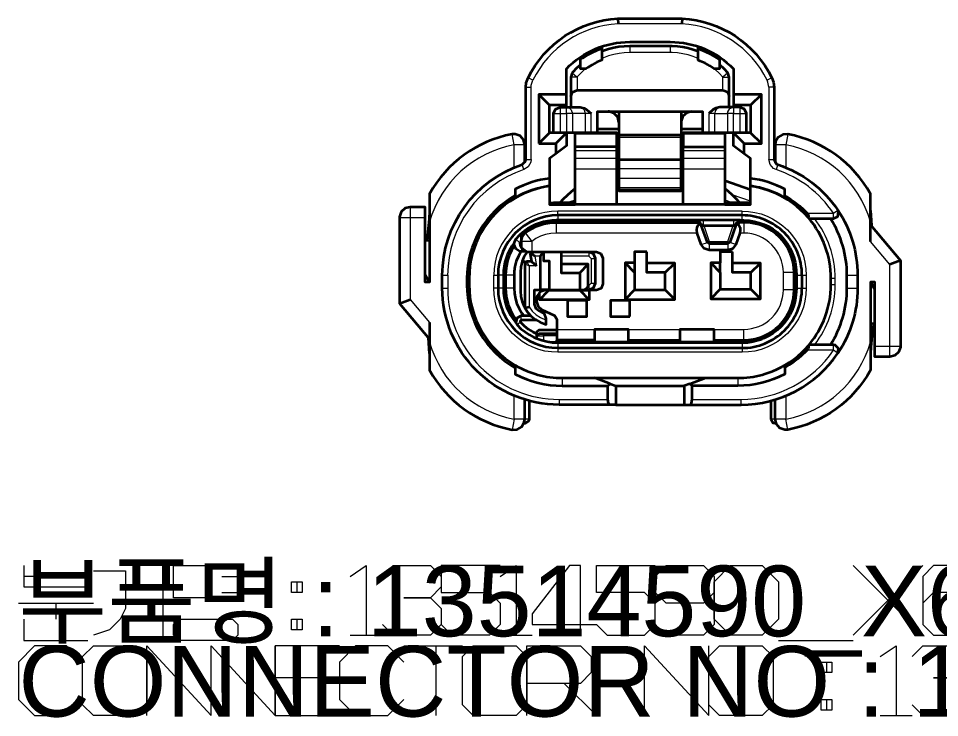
# Model space of a CAD drawing. Header units: millimetres. Extents: x 0 to 174, y 0 to 33.
# Drawn here: x 56.857 to 58.551, y 14.596 to 15.882 of the extents above; entities that cross this region are included whole.
import ezdxf

# ---------------------------------------------------------------- set-up
doc = ezdxf.new("R2010")
doc.units = ezdxf.units.MM
doc.layers.add('CAPTION_LLM_TEXT', color=7, linetype='Continuous')
doc.layers.add('CAPTION_ORIGINAL_OUTLINES', color=7, linetype='Continuous')
doc.layers.add('PDF_Geomertry', color=7, linetype='Continuous', true_color=0x405f80)
doc.styles.get("Standard").update_dxf_attribs({"font": 'arial.ttf'})

# ---------------------------------------------------------------- blocks, each defined once
blk = doc.blocks.new('SYM_13514590_011')
at = {"layer": 'PDF_Geomertry', "color": 7, "lineweight": 35}
for points in [[(-0.0711, -0.3403), (-0.1647, -0.3403, -0.414275), (-0.3793, -0.1258), (-0.3793, -0.1022, -0.322244), (-0.2325, 0.1013), (-0.2263, 0.1076), (-0.2257, 0.1108), (-0.2257, 0.2435), (-0.2249, 0.2517), (-0.2217, 0.2609, -0.270016), (-0.0564, 0.3702), (0.0617, 0.3702, -0.270317), (0.2269, 0.2609), (0.2297, 0.2531), (0.231, 0.2435), (0.231, 0.1108), (0.2349, 0.1028), (0.2378, 0.1013, -0.167047), (0.3481, 0.0174)], [(-0.151, 0.2069), (-0.151, 0.2108), (-0.151, 0.2305), (-0.151, 0.2776, -0.203336), (-0.0347, 0.3269), (0.04, 0.3269, -0.204174), (0.1561, 0.2776), (0.1561, 0.2305), (0.1561, 0.2108), (0.1561, 0.2069)], [(-0.251, 0.1572, 0.222629), (-0.4029, 0.0473), (-0.4029, -0.0038), (-0.4029, -0.1147), (-0.4107, -0.1147), (-0.4107, 0.0035), (-0.4107, 0.0231), (-0.4383, 0.0231), (-0.4476, 0.0209), (-0.4547, 0.0145), (-0.4579, 0.0055), (-0.4581, 0.0035), (-0.4581, -0.154), (-0.4029, -0.2197)], [(0.4082, -0.0402), (0.4082, -0.0038), (0.4082, 0.0473, 0.222897), (0.2563, 0.1572), (0.2468, 0.1566), (0.2386, 0.1516), (0.2337, 0.1434), (0.2329, 0.1377), (0.2329, 0.1048)], [(-0.1824, 0.0759, 0.091396), (-0.2454, 0.056), (-0.2454, 0.0442)], [(0.2507, 0.0442), (0.2533, 0.0426), (0.2617, 0.0374), (0.2697, 0.0316), (0.2774, 0.0255), (0.2847, 0.019), (0.2917, 0.012), (0.2931, 0.0103), (0.2943, 0.0069), (0.2935, 0.0041), (0.2868, 0.0113), (0.2797, 0.0181), (0.2722, 0.0247), (0.2644, 0.0306), (0.2564, 0.0362), (0.2507, 0.0397), (0.2507, 0.0442), (0.2507, 0.056, 0.091565), (0.1876, 0.0759)], [(-0.1824, 0.0615, 0.098207), (-0.2454, 0.0397, 0.266366), (-0.33, -0.1081), (-0.33, -0.1199, 0.26617), (-0.2451, -0.2678, 0.131143), (-0.1587, -0.2912), (-0.0997, -0.2912), (0.0026, -0.2912), (0.105, -0.2912), (0.164, -0.2912, 0.132183), (0.2503, -0.2678), (0.2588, -0.2627), (0.2667, -0.257), (0.2744, -0.2509), (0.2818, -0.2442), (0.2887, -0.2373), (0.2935, -0.2322), (0.2951, -0.2302, 0.175275), (0.3353, -0.1199), (0.3353, -0.1081, 0.177439), (0.2951, 0.0022)], [(-0.2454, 0.0397), (-0.2454, 0.0442, 0.269), (-0.334, -0.1081), (-0.334, -0.1199, 0.269851), (-0.2451, -0.2724), (-0.2451, -0.2678)], [(0.2935, 0.0041), (0.2951, 0.0022), (0.3399, 0.0022), (0.3478, 0.006), (0.3493, 0.0148), (0.3481, 0.0174, -0.148556), (0.3844, -0.1022)], [(0.2821, -0.1022, 0.415123), (0.1719, 0.008), (-0.1667, 0.008, 0.414199), (-0.2769, -0.1022), (-0.2769, -0.1258, 0.413299), (-0.1667, -0.236), (0.1719, -0.236, 0.415523), (0.2821, -0.1258)], [(0.3346, -0.2302, 0.14183), (0.3649, -0.1258), (0.3649, -0.1022, 0.141595), (0.3346, 0.0022)], [(-0.2343, -0.0401), (-0.2326, -0.0322), (-0.2268, -0.0245, -0.165449), (-0.1699, -0.0049), (0.0896, -0.0049), (0.0906, -0.0051), (0.0969, -0.0102), (0.0956, -0.0062), (0.089, -0.0012), (0.0885, -0.0012)], [(0.1685, -0.0012), (0.1683, -0.0012), (0.1565, -0.0012), (0.1007, -0.0012), (0.0885, -0.0012), (-0.1699, -0.0012, 0.165836), (-0.2285, -0.021)], [(0.0964, -0.0085), (0.1007, -0.0106), (0.1021, -0.0109), (0.1551, -0.0109), (0.1565, -0.0106), (0.1613, -0.0083), (0.1618, -0.0056), (0.1687, -0.0012), (0.1751, -0.0012, -0.41342), (0.2714, -0.0974), (0.2714, -0.129, -0.413753), (0.1751, -0.2253), (0.1207, -0.2253), (0.0578, -0.2253), (-0.0368, -0.2253), (-0.0997, -0.2253), (-0.1686, -0.2253), (-0.1686, -0.2217), (-0.0997, -0.2217)], [(0.1207, -0.2217), (0.1207, -0.2215), (0.1751, -0.2215, 0.414139), (0.2676, -0.129), (0.2676, -0.0974, 0.414133), (0.1751, -0.0049), (0.1676, -0.0049), (0.1606, -0.0094), (0.1603, -0.0102), (0.1492, -0.0417), (0.1456, -0.0444), (0.1117, -0.0444), (0.1081, -0.0417), (0.0969, -0.0102)], [(0.1207, -0.2253), (0.1207, -0.2217), (0.1751, -0.2217, 0.414587), (0.2679, -0.129), (0.2679, -0.0974, 0.413013), (0.1751, -0.0046), (0.1687, -0.0046), (0.1674, -0.0049)], [(0.4082, -0.0095), (0.4632, -0.0752), (0.4632, -0.2327), (0.4632, -0.2347), (0.4599, -0.2437), (0.4528, -0.2501), (0.4436, -0.2524), (0.416, -0.2524), (0.416, -0.2327), (0.416, -0.1147), (0.4082, -0.1147), (0.4082, -0.2253), (0.4082, -0.2765, -0.223782), (0.2563, -0.3863), (0.2507, -0.3866), (0.2417, -0.3834), (0.2353, -0.3763), (0.2329, -0.367), (0.2329, -0.3309)], [(-0.2472, -0.0423, 0.161217), (-0.2671, -0.1022), (-0.2671, -0.1258, 0.176046), (-0.2436, -0.1902)], [(-0.2469, -0.0487), (-0.2519, -0.0572), (-0.2561, -0.066), (-0.2593, -0.0753), (-0.2615, -0.0849), (-0.2628, -0.0947), (-0.2631, -0.1022), (-0.2631, -0.1258, 0.163488), (-0.2437, -0.1838)], [(0.3844, -0.1258, -0.149834), (0.3481, -0.2455), (0.3492, -0.2367), (0.3429, -0.2306), (0.3399, -0.2302), (0.2951, -0.2302)], [(-0.4029, -0.1891), (-0.4029, -0.2253), (-0.4029, -0.2765, 0.222924), (-0.251, -0.3863)], [(0.2935, -0.2322), (0.2943, -0.2341), (0.2942, -0.2356), (0.2936, -0.2372), (0.2917, -0.2399), (0.2892, -0.2424), (0.2821, -0.2494), (0.2747, -0.2558), (0.2669, -0.2617), (0.2588, -0.2673), (0.2503, -0.2724), (0.2503, -0.2842, -0.120309), (0.164, -0.3055), (0.08, -0.3055), (0.0761, -0.3017), (0.105, -0.2912)], [(0.0764, -0.3403), (0.17, -0.3403, 0.249846), (0.3481, -0.2455)], [(-0.2451, -0.2724), (-0.2451, -0.2842, 0.120411), (-0.1587, -0.3055), (-0.0747, -0.3055), (-0.0708, -0.3017), (-0.0997, -0.2912)]]:
    blk.add_lwpolyline(points, format="xyb", dxfattribs=at)
at = {"layer": 'PDF_Geomertry', "color": 7, "lineweight": 13}
for points in [[(0.2269, 0.2609), (0.2181, 0.2566, 0.269218), (0.0614, 0.3603), (-0.0561, 0.3603, 0.270383), (-0.2128, 0.2566), (-0.2217, 0.2609)], [(-0.2474, 0.0958), (-0.2474, 0.1377, 0.283205), (-0.4029, -0.0038)], [(0.4082, -0.0038, 0.282803), (0.2526, 0.1377), (0.2526, 0.0958)], [(0.2917, 0.012), (0.3399, 0.012, 0.166756), (0.2346, 0.092)], [(0.2724, -0.1022), (0.2819, -0.1022, 0.414071), (0.1719, 0.0077), (0.1719, 0.008), (0.1719, 0.0159, -0.413862), (0.29, -0.1022)], [(0.3053, -0.2302, 0.166913), (0.3432, -0.1199), (0.3432, -0.1081, 0.16612), (0.3053, 0.0022)], [(0.1207, -0.2017), (0.1751, -0.2017, 0.414427), (0.2479, -0.129), (0.2479, -0.0974, 0.412538), (0.1751, -0.0247), (0.1676, -0.0247)], [(-0.3793, -0.1258), (-0.3694, -0.1258, 0.414675), (-0.1647, -0.3305), (-0.1647, -0.3403)], [(-0.2671, -0.1258), (-0.2767, -0.1258, 0.414392), (-0.1667, -0.2358), (-0.1667, -0.236), (-0.1667, -0.244, -0.414207), (-0.2847, -0.1258)], [(0.1719, -0.2262), (0.1719, -0.2358, 0.414485), (0.2819, -0.1258), (0.2822, -0.1258), (0.29, -0.1258, -0.414191), (0.1719, -0.244)], [(-0.4029, -0.2253, 0.283199), (-0.2474, -0.367), (-0.251, -0.3863)], [(0.2563, -0.3863), (0.2526, -0.367, 0.282547), (0.4082, -0.2253)], [(0.08, -0.3305), (0.17, -0.3305, 0.249767), (0.3399, -0.2399), (0.2917, -0.2399)]]:
    blk.add_lwpolyline(points, format="xyb", dxfattribs=at)
at = {"layer": 'PDF_Geomertry', "color": 7, "lineweight": 35}
for points in [[(-0.0564, 0.3702), (-0.0561, 0.3603)], [(0.0617, 0.3702), (0.0614, 0.3603)], [(-0.086, 0.3185), (-0.086, 0.3144), (-0.086, 0.2934), (-0.095, 0.2895), (-0.1036, 0.2849), (-0.1119, 0.2797), (-0.1156, 0.2772), (-0.1253, 0.2772), (-0.1253, 0.2944)], [(-0.086, 0.3145), (-0.0951, 0.3109), (-0.1042, 0.3069), (-0.1128, 0.3023), (-0.1213, 0.2972), (-0.1253, 0.2944), (-0.1253, 0.2991)], [(0.0913, 0.3092), (0.0819, 0.3126), (0.0725, 0.3152), (0.0629, 0.3172), (0.0531, 0.3184), (0.0433, 0.319), (0.04, 0.3191), (-0.0347, 0.3191), (-0.0446, 0.3187), (-0.0544, 0.3177), (-0.064, 0.3159), (-0.0736, 0.3135), (-0.0829, 0.3103), (-0.086, 0.3092)], [(0.1306, 0.2991), (0.1306, 0.2944), (0.1306, 0.2772), (0.1207, 0.2772), (0.1125, 0.2827), (0.104, 0.2876), (0.0951, 0.2917), (0.0913, 0.2934), (0.0913, 0.3144), (0.0913, 0.3185)], [(0.1306, 0.2944), (0.1224, 0.2998), (0.1137, 0.3047), (0.105, 0.309), (0.096, 0.3127), (0.0913, 0.3145)], [(-0.1253, 0.2851), (-0.1325, 0.2784), (-0.1392, 0.2712), (-0.1403, 0.2699), (-0.1431, 0.2623), (-0.1431, 0.2266), (-0.1396, 0.2348), (-0.1312, 0.2384), (0.1365, 0.2384), (0.1449, 0.2349), (0.1483, 0.2266)], [(0.1483, 0.2069), (0.1483, 0.2266), (0.1483, 0.2623), (0.1456, 0.2699), (0.1389, 0.2772), (0.1318, 0.284), (0.1306, 0.2851)], [(-0.151, 0.2305), (-0.2021, 0.2305)], [(-0.1431, 0.2266), (-0.1431, 0.2069)], [(0.2074, 0.1399), (0.2074, 0.2305), (0.1876, 0.2108), (0.1561, 0.2108)], [(0.2074, 0.2305), (0.1561, 0.2305)], [(-0.151, 0.2108), (-0.1824, 0.2108)], [(-0.1746, 0.1597), (-0.1746, 0.1951), (-0.1711, 0.2034), (-0.1628, 0.2069), (-0.1512, 0.2069), (-0.1275, 0.2069), (-0.1258, 0.2069), (-0.1183, 0.2052), (-0.1139, 0.2026), (-0.1053, 0.1951)], [(0.1799, 0.1597), (0.1799, 0.1951), (0.1762, 0.2034), (0.1679, 0.2069), (0.1565, 0.2069), (0.1326, 0.2069), (0.131, 0.2069), (0.1236, 0.2052), (0.1188, 0.2024), (0.1114, 0.1959), (0.1106, 0.1951)], [(0.1876, 0.2108), (0.1876, 0.1597)], [(-0.0939, 0.1597), (-0.0939, 0.199), (0.099, 0.199), (0.099, 0.1597)], [(-0.0544, 0.1792), (-0.0568, 0.1885), (-0.0632, 0.1956), (-0.0722, 0.1988), (-0.0742, 0.199)], [(-0.0544, 0.199), (-0.0544, 0.1773), (-0.0544, 0.1556)], [(0.0597, 0.199), (0.0597, 0.1773), (0.0597, 0.1556)], [(0.0794, 0.199), (0.0701, 0.1966), (0.0631, 0.1902), (0.0599, 0.1813), (0.0597, 0.1792)], [(-0.2276, 0.1048), (-0.2276, 0.1377), (-0.23, 0.147), (-0.2364, 0.1541), (-0.2454, 0.1574), (-0.2511, 0.1572)], [(-0.2021, 0.1399), (-0.1706, 0.1399), (-0.151, 0.1597), (-0.151, 0.136), (-0.1706, 0.1212), (-0.1824, 0.1124), (-0.1824, 0.0759), (-0.1824, 0.062), (-0.1824, 0.0615), (-0.1824, 0.0277), (-0.1351, 0.0277), (-0.1351, 0.0938), (-0.1351, 0.1124), (-0.1351, 0.1269), (-0.1351, 0.134), (-0.1351, 0.157), (-0.1351, 0.1597)], [(0.0636, 0.0277), (-0.0583, 0.0277), (-0.0583, 0.0938), (-0.0583, 0.1124), (-0.0583, 0.1269), (-0.0583, 0.134), (-0.0583, 0.157), (-0.0583, 0.1597), (-0.1256, 0.1597), (-0.1401, 0.1597), (-0.151, 0.1597), (-0.1824, 0.1597)], [(-0.0939, 0.1674), (-0.0544, 0.1674)], [(0.0597, 0.1101), (0.0597, 0.152), (0.0597, 0.1556), (-0.0544, 0.1556), (-0.0544, 0.152), (-0.0544, 0.1101)], [(0.0597, 0.1674), (0.099, 0.1674)], [(0.1404, 0.1597), (0.1404, 0.157), (0.1404, 0.134), (0.1404, 0.1269), (0.1404, 0.1124), (0.1404, 0.0938), (0.1404, 0.0277), (0.1876, 0.0277), (0.1876, 0.0615), (0.1876, 0.062), (0.1876, 0.0759), (0.1876, 0.1124), (0.1758, 0.1212), (0.1561, 0.136), (0.1561, 0.1597), (0.1454, 0.1597), (0.1308, 0.1597), (0.0636, 0.1597), (0.0636, 0.157), (0.0636, 0.134), (0.1404, 0.134)], [(-0.2293, 0.1455), (-0.2276, 0.1456), (-0.2257, 0.1453)], [(-0.1706, 0.1399), (-0.1706, 0.1212)], [(0.1758, 0.1212), (0.1758, 0.1399)], [(0.231, 0.1453), (0.2329, 0.1456), (0.2346, 0.1455)], [(-0.0583, 0.134), (-0.1351, 0.134)], [(0.1404, 0.0277), (0.0636, 0.0277), (0.0636, 0.0938), (0.0636, 0.1124), (0.0636, 0.1269), (0.0636, 0.134)], [(-0.0544, 0.1103), (-0.0583, 0.1103)], [(0.0636, 0.1103), (0.0597, 0.1103)], [(-0.0544, 0.069), (-0.0583, 0.069)], [(0.0636, 0.069), (0.0597, 0.069)], [(0.1876, 0.0551), (0.1404, 0.0712)], [(-0.1351, 0.0574), (-0.1426, 0.0512), (-0.15, 0.0445), (-0.1569, 0.0376), (-0.1629, 0.031)], [(0.1681, 0.031), (0.1614, 0.0383), (0.1544, 0.0452), (0.1472, 0.0519), (0.1404, 0.0574)], [(-0.1824, 0.031), (-0.1746, 0.031), (-0.1746, 0.0277)], [(-0.1351, 0.031), (-0.1746, 0.031)], [(-0.0583, 0.0277), (-0.1351, 0.0277)], [(0.1799, 0.031), (0.1404, 0.031)], [(0.1876, 0.031), (0.1799, 0.031), (0.1799, 0.0277)], [(-0.4029, 0.0169), (-0.4037, 0.0012), (-0.4058, -0.0222), (-0.4067, -0.029), (-0.4093, -0.0384)], [(0.4082, 0.0169), (0.4101, -0.011)], [(0.0899, -0.0049), (0.0885, -0.0046), (-0.1699, -0.0046), (-0.1796, -0.0052), (-0.1893, -0.0067), (-0.1988, -0.0094), (-0.2079, -0.0128), (-0.2167, -0.0174), (-0.2204, -0.0197), (-0.2293, -0.0216), (-0.2342, -0.0292), (-0.2344, -0.0312)], [(0.1624, -0.007), (0.1661, -0.0102), (0.1682, -0.0142), (0.1687, -0.0192), (0.1676, -0.0247), (0.1604, -0.0456), (0.1603, -0.0459), (0.1544, -0.0534), (0.1456, -0.0562), (0.1117, -0.0562), (0.1114, -0.0562), (0.1025, -0.0531), (0.0968, -0.0456), (0.0896, -0.0247), (0.0885, -0.0187), (0.0892, -0.014), (0.0913, -0.0101), (0.0949, -0.007)], [(-0.2246, -0.0588), (-0.2336, -0.0588), (-0.2367, -0.0585), (-0.2444, -0.0535), (-0.2475, -0.0448), (-0.2443, -0.036), (-0.244, -0.0358), (-0.2372, -0.0285), (-0.2299, -0.022)], [(-0.2343, -0.0312), (-0.2343, -0.0401), (-0.2343, -0.051), (-0.2246, -0.059), (-0.2147, -0.059), (-0.0958, -0.059), (-0.0875, -0.0623), (-0.084, -0.0708), (-0.084, -0.118), (-0.0874, -0.1263), (-0.0958, -0.1298), (-0.109, -0.1298), (-0.109, -0.1473), (-0.2007, -0.1473), (-0.2007, -0.1337)], [(-0.4029, -0.039), (-0.4107, -0.0383)], [(-0.2344, -0.0397), (-0.2367, -0.0423), (-0.2361, -0.048), (-0.2344, -0.0488)], [(-0.2347, -0.0588), (-0.2394, -0.0673), (-0.2432, -0.0765), (-0.2457, -0.0859), (-0.2471, -0.0956), (-0.2474, -0.1022), (-0.2474, -0.1258), (-0.2468, -0.1356), (-0.245, -0.1453), (-0.2421, -0.1547), (-0.2379, -0.1635), (-0.2329, -0.172), (-0.229, -0.177)], [(-0.2326, -0.0772), (-0.2349, -0.0867), (-0.2356, -0.0963), (-0.2356, -0.1317), (-0.2349, -0.1415), (-0.2325, -0.151), (-0.2287, -0.1601), (-0.2276, -0.1623), (-0.2222, -0.1705), (-0.2157, -0.1777), (-0.2081, -0.1838), (-0.1994, -0.1887), (-0.1903, -0.1921), (-0.1882, -0.1927), (-0.1882, -0.1847), (-0.1882, -0.1816), (-0.1917, -0.1733), (-0.1942, -0.1715), (-0.204, -0.1656), (-0.2065, -0.1638), (-0.21, -0.1555), (-0.21, -0.1288), (-0.1988, -0.1288), (-0.1988, -0.0673), (-0.1986, -0.0662), (-0.1932, -0.0598)], [(-0.2233, -0.059), (-0.2285, -0.0673), (-0.2324, -0.0763), (-0.2326, -0.0772), (-0.2276, -0.0772), (-0.2276, -0.0812)], [(-0.1189, -0.1288), (-0.1096, -0.1288), (-0.1013, -0.1252), (-0.0978, -0.117), (-0.0978, -0.0713), (-0.1013, -0.0628), (-0.1096, -0.0595), (-0.1606, -0.0595), (-0.1932, -0.0595), (-0.2139, -0.0595), (-0.216, -0.0616), (-0.2178, -0.0634), (-0.2154, -0.0772), (-0.2237, -0.0772), (-0.2276, -0.0812), (-0.2276, -0.1623), (-0.2199, -0.1601)], [(-0.216, -0.0616), (-0.2092, -0.0673)], [(-0.1932, -0.0595), (-0.1932, -0.0598), (-0.1932, -0.0756), (-0.1831, -0.0756), (-0.1831, -0.1288), (-0.1267, -0.1288), (-0.1267, -0.1298)], [(-0.1606, -0.0595), (-0.1606, -0.0673), (-0.1606, -0.0819), (-0.1606, -0.0977), (-0.1267, -0.0977), (-0.1267, -0.1288), (-0.1189, -0.1288), (-0.1118, -0.1244), (-0.111, -0.1209), (-0.111, -0.0819), (-0.1606, -0.0819)], [(-0.1267, -0.059), (-0.1267, -0.0595)], [(-0.2154, -0.0772), (-0.206, -0.0851)], [(-0.1267, -0.0977), (-0.111, -0.0819)], [(-0.0256, -0.0791), (-0.0256, -0.0974), (-0.0432, -0.0791)], [(-0.0256, -0.0974), (-0.0256, -0.129), (0.0308, -0.129), (0.0308, -0.0974), (-0.0031, -0.0974), (-0.0031, -0.0798)], [(0.0308, -0.0974), (0.0485, -0.0798)], [(0.1143, -0.0791), (0.1319, -0.0974), (0.1319, -0.0791)], [(0.1319, -0.0974), (0.1319, -0.1278), (0.1882, -0.1278), (0.1882, -0.0974), (0.1544, -0.0974), (0.1544, -0.0798)], [(0.1882, -0.0974), (0.206, -0.0798)], [(0.2656, -0.162), (0.2686, -0.1526), (0.2708, -0.143), (0.2721, -0.1333), (0.2724, -0.1258), (0.2724, -0.1022), (0.2718, -0.0924), (0.2704, -0.0827), (0.2697, -0.0795)], [(0.4632, -0.0752), (0.4436, -0.0824)], [(-0.4107, -0.101), (-0.4029, -0.1147)], [(0.2822, -0.1258), (0.2822, -0.1022)], [(0.3846, -0.1258), (0.3846, -0.1022)], [(0.416, -0.1283), (0.4082, -0.1147)], [(-0.1838, -0.1298), (-0.1903, -0.1298), (-0.1993, -0.1326), (-0.205, -0.1399), (-0.206, -0.1455), (-0.206, -0.1508), (-0.2032, -0.1598), (-0.1969, -0.1651), (-0.1732, -0.1762), (-0.1731, -0.1762), (-0.1686, -0.1833), (-0.1686, -0.2017), (-0.1686, -0.2215)], [(-0.2007, -0.1473), (-0.1838, -0.1303)], [(-0.1831, -0.1288), (-0.1988, -0.1288)], [(-0.126, -0.1298), (-0.109, -0.1298)], [(-0.109, -0.1473), (-0.126, -0.1303)], [(-0.0256, -0.129), (-0.0432, -0.1467)], [(0.0308, -0.129), (0.0485, -0.1467)], [(0.1319, -0.1278), (0.1143, -0.1455)], [(0.1882, -0.1278), (0.206, -0.1455)], [(-0.4581, -0.154), (-0.4383, -0.1469)], [(-0.1922, -0.1673), (-0.1922, -0.1727)], [(-0.2164, -0.177), (-0.2343, -0.177), (-0.2422, -0.1809), (-0.2439, -0.1897), (-0.2417, -0.1935), (-0.2347, -0.2005), (-0.2271, -0.2066), (-0.2189, -0.212), (-0.2103, -0.2166), (-0.2053, -0.2187), (-0.2053, -0.2137), (-0.2053, -0.2065), (-0.2012, -0.2026), (-0.1686, -0.2026)], [(-0.2064, -0.1849), (-0.2343, -0.1849), (-0.2364, -0.1869), (-0.2358, -0.1883), (-0.2289, -0.1952), (-0.2212, -0.2013), (-0.2129, -0.2065), (-0.2053, -0.2102)], [(-0.0368, -0.2215), (-0.0368, -0.2017), (-0.0997, -0.2017), (-0.0997, -0.2215), (-0.0997, -0.2217), (-0.0997, -0.2253)], [(0.1207, -0.2215), (0.1207, -0.2017), (0.0578, -0.2017), (0.0578, -0.2215), (0.0578, -0.2217), (0.0578, -0.2253)], [(0.4082, -0.1902), (0.416, -0.1909)], [(0.4146, -0.1908), (0.4119, -0.2002), (0.4111, -0.2072), (0.4088, -0.2344), (0.4082, -0.2462)], [(-0.4029, -0.2462), (-0.405, -0.2172)], [(-0.1686, -0.2097), (-0.1935, -0.2097), (-0.2012, -0.2097), (-0.2053, -0.2137)], [(-0.2053, -0.2187), (-0.196, -0.2219), (-0.1864, -0.224), (-0.1765, -0.2252), (-0.1686, -0.2253)], [(-0.1958, -0.2219), (-0.1862, -0.2242), (-0.1765, -0.2258), (-0.1668, -0.2262), (-0.1667, -0.2262), (0.1719, -0.2262), (0.1818, -0.2258), (0.1915, -0.2242), (0.201, -0.2219), (0.2081, -0.2195)], [(-0.0997, -0.2215), (-0.1686, -0.2215), (-0.1686, -0.2217)], [(-0.1686, -0.2253), (-0.1686, -0.2253)], [(-0.0368, -0.2217), (-0.0368, -0.2215), (0.0578, -0.2215)], [(-0.0368, -0.2253), (-0.0368, -0.2217), (0.0578, -0.2217)], [(0.2503, -0.2724), (0.2503, -0.2678)], [(-0.0708, -0.3017), (-0.0604, -0.3055), (-0.0604, -0.3403), (-0.0711, -0.3403), (-0.0725, -0.3396), (-0.0736, -0.3376), (-0.0747, -0.3305), (-0.0747, -0.3055)], [(0.0761, -0.3017), (0.0657, -0.3055), (0.0657, -0.3403), (0.0764, -0.3403), (0.0767, -0.3403), (0.0771, -0.3402), (0.0778, -0.3396), (0.0789, -0.3376), (0.08, -0.3305), (0.08, -0.3055)], [(-0.0604, -0.3055), (0.0026, -0.3055), (0.0657, -0.3055)], [(-0.2511, -0.3863), (-0.2415, -0.3858), (-0.2333, -0.3808), (-0.2285, -0.3726), (-0.2276, -0.367), (-0.2276, -0.3309)], [(-0.2199, -0.3331), (-0.2199, -0.367), (-0.2206, -0.3705), (-0.2276, -0.3749), (-0.2293, -0.3747)], [(0.225, -0.3331), (0.225, -0.367)], [(-0.0604, -0.3403), (0.0657, -0.3403)], [(0.2346, -0.3747), (0.2329, -0.3749), (0.2294, -0.3741), (0.2251, -0.367)]]:
    blk.add_lwpolyline(points, dxfattribs=at)
at = {"layer": 'PDF_Geomertry', "color": 7, "lineweight": 13}
for points in [[(0.0913, 0.2963), (0.0821, 0.3001), (0.0726, 0.303), (0.0631, 0.3051), (0.0533, 0.3066), (0.0436, 0.3072), (0.04, 0.3073), (-0.0347, 0.3073), (-0.0446, 0.3069), (-0.0543, 0.3058), (-0.064, 0.3038), (-0.0735, 0.3012), (-0.0828, 0.2977), (-0.086, 0.2963)], [(-0.0347, 0.3191), (-0.0347, 0.3073)], [(0.04, 0.3191), (0.04, 0.3073)], [(-0.1164, 0.2772), (-0.1236, 0.2705), (-0.1304, 0.2633), (-0.1312, 0.2623), (-0.1312, 0.2384)], [(0.1456, 0.2699), (0.1365, 0.2623), (0.1299, 0.2697), (0.1226, 0.2763), (0.1217, 0.2772)], [(-0.2257, 0.2435), (-0.2158, 0.2435), (-0.2157, 0.2473), (-0.2128, 0.2566)], [(-0.1403, 0.2699), (-0.1312, 0.2623), (-0.1431, 0.2623)], [(0.1365, 0.2384), (0.1365, 0.2623), (0.1483, 0.2623)], [(0.231, 0.2435), (0.2211, 0.2435), (0.2196, 0.2531), (0.2181, 0.2566)], [(-0.2257, 0.1108), (-0.2158, 0.1108), (-0.2158, 0.2435)], [(0.2211, 0.2435), (0.2211, 0.1108)], [(-0.1628, 0.2069), (-0.1628, 0.1951), (-0.1512, 0.1951), (-0.1512, 0.1597)], [(-0.1275, 0.2069), (-0.1224, 0.2056), (-0.1185, 0.202), (-0.1164, 0.1951), (-0.1401, 0.1951), (-0.1401, 0.1597)], [(0.1326, 0.2069), (0.1306, 0.2066), (0.1286, 0.206), (0.1251, 0.2035), (0.1226, 0.1999), (0.1217, 0.1951), (0.1454, 0.1951), (0.1458, 0.1984), (0.1497, 0.2044), (0.1565, 0.2069), (0.1565, 0.1951), (0.1454, 0.1951), (0.1454, 0.1597)], [(0.1679, 0.2069), (0.1679, 0.1951), (0.1799, 0.1951)], [(-0.1746, 0.1951), (-0.1628, 0.1951), (-0.1628, 0.1597)], [(-0.1053, 0.1597), (-0.1053, 0.1951), (-0.1164, 0.1951), (-0.1164, 0.1597)], [(0.1217, 0.1597), (0.1217, 0.1951), (0.1174, 0.1951), (0.1106, 0.1951), (0.1106, 0.1597)], [(0.1565, 0.1597), (0.1565, 0.1951), (0.1679, 0.1951), (0.1679, 0.1597)], [(-0.2257, 0.1377), (-0.2276, 0.1377), (-0.2281, 0.1377), (-0.2474, 0.1377), (-0.251, 0.1572)], [(-0.0583, 0.157), (-0.1351, 0.157)], [(0.1404, 0.157), (0.0636, 0.157)], [(0.2563, 0.1572), (0.2563, 0.1567), (0.2526, 0.1377), (0.2329, 0.1377), (0.231, 0.1377)], [(-0.0544, 0.152), (0.0597, 0.152)], [(-0.0583, 0.1269), (-0.1351, 0.1269)], [(0.1404, 0.1269), (0.0636, 0.1269)], [(-0.2158, 0.1108), (-0.2165, 0.1055), (-0.2212, 0.0972), (-0.2293, 0.092), (-0.2325, 0.1013)], [(-0.0583, 0.1124), (-0.1351, 0.1124)], [(-0.0544, 0.1047), (-0.0583, 0.1047)], [(0.0636, 0.1047), (0.0597, 0.1047)], [(0.1404, 0.1124), (0.0636, 0.1124)], [(0.2378, 0.1013), (0.2346, 0.092), (0.2299, 0.0944), (0.2235, 0.1015), (0.2211, 0.1108), (0.231, 0.1108)], [(-0.1351, 0.0938), (-0.0583, 0.0938)], [(-0.0544, 0.0944), (0.0597, 0.0944)], [(0.0636, 0.0938), (0.1404, 0.0938)], [(-0.0544, 0.0792), (-0.0583, 0.0792)], [(-0.0544, 0.0763), (0.0597, 0.0763)], [(0.0636, 0.0792), (0.0597, 0.0792)], [(-0.0544, 0.0594), (0.0597, 0.0594)], [(-0.0544, 0.0562), (0.0597, 0.0562)], [(-0.1351, 0.0356), (-0.1446, 0.0328), (-0.1486, 0.031)], [(0.1539, 0.031), (0.1447, 0.0345), (0.1404, 0.0356)], [(0.1876, 0.0342), (0.1539, 0.0458)], [(-0.4383, 0.0231), (-0.4383, 0.0035), (-0.4581, 0.0035)], [(0.3399, 0.0022), (0.3399, 0.012), (0.3481, 0.0174)], [(-0.4107, 0.0035), (-0.4383, 0.0035), (-0.4383, -0.1469), (-0.4029, -0.1891)], [(0.1719, 0.0159), (-0.1667, 0.0159)], [(0.1719, -0.0012), (0.1719, 0.0077), (-0.1667, 0.0077), (-0.1667, -0.0012)], [(-0.1699, -0.0046), (-0.1699, -0.0012)], [(-0.1699, -0.0049), (-0.1699, -0.0247)], [(0.0885, -0.0046), (0.0885, -0.0012)], [(0.0956, -0.0062), (0.0944, -0.0066)], [(0.0969, -0.0102), (0.1021, -0.0128), (0.1021, -0.0109)], [(0.1007, -0.0012), (0.1007, -0.009), (0.1007, -0.0106)], [(0.1604, -0.0456), (0.1492, -0.0417), (0.1456, -0.0403), (0.1551, -0.0128), (0.1021, -0.0128), (0.1117, -0.0403), (0.1456, -0.0403), (0.1456, -0.0444), (0.1456, -0.0562)], [(0.1603, -0.0102), (0.1551, -0.0128), (0.1551, -0.0109)], [(0.1565, -0.0012), (0.1565, -0.009), (0.1565, -0.0106)], [(0.1687, -0.0046), (0.1687, -0.0012)], [(0.1751, -0.0046), (0.1751, -0.0012)], [(0.1751, -0.0049), (0.1751, -0.0247)], [(-0.2268, -0.0245), (-0.2147, -0.0401), (-0.2343, -0.0401)], [(0.0896, -0.0247), (-0.1699, -0.0247), (-0.1797, -0.0253), (-0.1893, -0.0273), (-0.1986, -0.0305), (-0.2074, -0.0349), (-0.2147, -0.0401), (-0.2147, -0.059)], [(-0.2443, -0.036), (-0.2367, -0.0423)], [(0.0968, -0.0456), (0.1081, -0.0417), (0.1117, -0.0403), (0.1117, -0.0444), (0.1117, -0.0562)], [(0.416, -0.2327), (0.4436, -0.2327), (0.4436, -0.0824), (0.4082, -0.0402)], [(-0.2336, -0.0517), (-0.2336, -0.0588)], [(-0.1988, -0.0673), (-0.2092, -0.0673), (-0.206, -0.0851), (-0.2199, -0.0851), (-0.2199, -0.1601), (-0.214, -0.168), (-0.2069, -0.1748), (-0.1988, -0.1802), (-0.1897, -0.1841), (-0.1882, -0.1847)], [(-0.1096, -0.0595), (-0.1096, -0.0673), (-0.1606, -0.0673)], [(-0.1096, -0.0674), (-0.1057, -0.0713), (-0.0978, -0.0713)], [(-0.2276, -0.0812), (-0.2199, -0.0851), (-0.2237, -0.0772)], [(-0.1057, -0.0713), (-0.1057, -0.117), (-0.0978, -0.117)], [(0.2676, -0.0974), (0.2479, -0.0974)], [(0.2679, -0.0974), (0.2714, -0.0974)], [(-0.3793, -0.1022), (-0.3694, -0.1022), (-0.3694, -0.1258)], [(-0.334, -0.1081), (-0.33, -0.1081)], [(-0.2671, -0.1022), (-0.2767, -0.1022), (-0.2767, -0.1258), (-0.2769, -0.1258), (-0.2847, -0.1258), (-0.2847, -0.1022)], [(-0.2474, -0.1022), (-0.2631, -0.1022)], [(-0.1057, -0.117), (-0.1096, -0.1209), (-0.1096, -0.1288)], [(0.2724, -0.1258), (0.2819, -0.1258), (0.2819, -0.1022), (0.2822, -0.1022), (0.29, -0.1022), (0.29, -0.1258)], [(0.3432, -0.1081), (0.3353, -0.1081)], [(0.3649, -0.1022), (0.3846, -0.1022)], [(-0.334, -0.1199), (-0.33, -0.1199)], [(-0.2474, -0.1258), (-0.2631, -0.1258)], [(-0.111, -0.1209), (-0.1096, -0.1209)], [(0.2676, -0.129), (0.2479, -0.129)], [(0.2679, -0.129), (0.2714, -0.129)], [(0.3432, -0.1199), (0.3353, -0.1199)], [(0.3649, -0.1258), (0.3846, -0.1258)], [(-0.2343, -0.1849), (-0.2343, -0.177)], [(-0.2358, -0.1883), (-0.2417, -0.1935)], [(-0.1686, -0.2017), (-0.0997, -0.2017)], [(-0.0368, -0.2017), (0.0578, -0.2017)], [(0.1751, -0.2215), (0.1751, -0.2017)], [(-0.2053, -0.2137), (-0.1935, -0.2137), (-0.1935, -0.2226)], [(-0.1686, -0.2137), (-0.1935, -0.2137), (-0.1935, -0.2097)], [(-0.1667, -0.2262), (-0.1667, -0.2358), (0.1719, -0.2358), (0.1719, -0.236), (0.1719, -0.244), (-0.1667, -0.244)], [(0.1751, -0.2217), (0.1751, -0.2253)], [(0.3481, -0.2455), (0.3469, -0.2448), (0.3399, -0.2399), (0.3399, -0.2302)], [(0.4436, -0.2524), (0.4436, -0.2327), (0.4632, -0.2327)], [(-0.1587, -0.2912), (-0.1587, -0.3055)], [(0.164, -0.2912), (0.164, -0.3055)], [(-0.2199, -0.367), (-0.2276, -0.367), (-0.2474, -0.367), (-0.2474, -0.3238)], [(-0.1647, -0.3305), (-0.0747, -0.3305)], [(0.17, -0.3403), (0.17, -0.3305)], [(0.2526, -0.3238), (0.2526, -0.367), (0.2329, -0.367), (0.225, -0.367)]]:
    blk.add_lwpolyline(points, dxfattribs=at)
at = {"layer": 'PDF_Geomertry', "color": 7, "lineweight": 35}
for points in [[(-0.2021, 0.1399), (-0.1824, 0.1597), (-0.1824, 0.2108), (-0.2021, 0.2305)], [(0.1876, 0.1597), (0.1561, 0.1597), (0.1758, 0.1399), (0.2074, 0.1399)], [(-0.0544, 0.1101), (-0.0544, 0.0944), (-0.0544, 0.0763), (-0.0544, 0.0594), (-0.0544, 0.0562), (-0.0544, 0.0533), (0.0597, 0.0533), (0.0597, 0.0562), (0.0597, 0.0594), (0.0597, 0.0763), (0.0597, 0.0944), (0.0597, 0.1101)], [(-0.0031, -0.059), (-0.0256, -0.059), (-0.0256, -0.0791), (-0.0432, -0.0791), (-0.0432, -0.1467), (0.0485, -0.1467), (0.0485, -0.0798), (-0.0031, -0.0798)], [(0.1544, -0.059), (0.1319, -0.059), (0.1319, -0.0791), (0.1143, -0.0791), (0.1143, -0.1455), (0.206, -0.1455), (0.206, -0.0798), (0.1544, -0.0798)], [(-0.126, -0.1303), (-0.1838, -0.1303), (-0.1838, -0.1298), (-0.126, -0.1298)], [(-0.1135, -0.1487), (-0.1489, -0.1487), (-0.1489, -0.1781), (-0.1135, -0.1781)], [(-0.0347, -0.1781), (-0.0347, -0.1487), (-0.0703, -0.1487), (-0.0703, -0.1781)]]:
    blk.add_lwpolyline(points, close=True, dxfattribs=at)
at = {"layer": 'PDF_Geomertry', "color": 7, "lineweight": 13}
blk.add_lwpolyline([(-0.1512, 0.1951), (-0.1512, 0.2069), (-0.1462, 0.2056), (-0.1422, 0.202), (-0.1401, 0.1951)], close=True, dxfattribs=at)
blk.add_lwpolyline([(-0.1667, 0.0077), (-0.1667, 0.008), (-0.1667, 0.0159, 0.413847), (-0.2847, -0.1022), (-0.2769, -0.1022), (-0.2767, -0.1022, -0.414041)], format="xyb", close=True, dxfattribs=at)
blk.add_arc((-0.1652, -0.1019), 0.2043, 108.3012, 180.0575, dxfattribs=at)
at = {"layer": 'PDF_Geomertry', "color": 7, "lineweight": 35}
for centre, radius, start, end in [((-0.1589, -0.1079), 0.1715, 97.8622, 120.2913), ((0.1642, -0.1078), 0.1714, 59.7017, 82.1448), ((0.1642, -0.1083), 0.1714, 59.7006, 82.1486)]:
    blk.add_arc(centre, radius, start, end, dxfattribs=at)

msp = doc.modelspace()

# ---------------------------------------------------------------- linework, layer by layer
at = {"layer": 'CAPTION_ORIGINAL_OUTLINES', "color": 7, "lineweight": 13}
for points in [[(56.8669, 14.8756), (56.8669, 14.8363), (56.985, 14.8363), (56.985, 14.8756), (56.985, 14.8558), (56.8669, 14.8558)], [(57.1228, 14.8756), (57.1228, 14.7378)], [(57.2606, 14.8756), (57.2606, 14.8165)], [(57.4674, 14.8558), (57.4968, 14.8756), (57.4968, 14.7476)], [(57.5264, 14.8558), (57.546, 14.8756), (57.615, 14.8756), (57.6346, 14.8558), (57.6346, 14.8363), (57.615, 14.8165), (57.5657, 14.8165), (57.615, 14.8165), (57.6346, 14.7968), (57.6346, 14.7672), (57.615, 14.7476), (57.546, 14.7476), (57.5264, 14.7672)], [(57.7429, 14.8756), (57.6346, 14.8756), (57.6346, 14.8264), (57.7232, 14.8264), (57.7429, 14.8067), (57.7429, 14.7672), (57.7232, 14.7476), (57.6543, 14.7476), (57.6346, 14.7672)], [(57.7429, 14.8558), (57.7724, 14.8756), (57.7724, 14.7476)], [(57.8906, 14.7476), (57.8906, 14.8756), (57.8708, 14.8756), (57.8019, 14.7869), (57.8019, 14.7672), (57.92, 14.7672), (57.9397, 14.7476), (58.0086, 14.7476), (58.0283, 14.7672), (58.0283, 14.8067), (58.0086, 14.8264), (57.92, 14.8264), (57.92, 14.8756), (58.0283, 14.8756)], [(58.1365, 14.8264), (58.1169, 14.8067), (58.0481, 14.8067), (58.0283, 14.8264), (58.0283, 14.8558), (58.0481, 14.8756), (58.1169, 14.8756), (58.1365, 14.8558), (58.1365, 14.7672), (58.1169, 14.7476), (58.0481, 14.7476), (58.0283, 14.7672)], [(58.3925, 14.8756), (58.5204, 14.7476)], [(58.5204, 14.8756), (58.3925, 14.7476)], [(58.6288, 14.8558), (58.609, 14.8756), (58.5401, 14.8756), (58.5204, 14.8558), (58.5204, 14.7672), (58.5401, 14.7476), (58.609, 14.7476), (58.6288, 14.7672), (58.6288, 14.8067), (58.609, 14.8264), (58.5401, 14.8264), (58.5204, 14.8067)], [(56.9949, 14.8657), (57.0539, 14.8657), (57.0539, 14.8264), (57.0539, 14.7968), (57.044, 14.7771), (57.0244, 14.7575), (56.9949, 14.7476)], [(57.2311, 14.8558), (57.2606, 14.8558)], [(57.3689, 14.846), (57.3689, 14.8264)], [(57.2311, 14.8264), (57.2606, 14.8264)], [(56.8571, 14.8067), (56.9949, 14.8067)], [(56.926, 14.8067), (56.926, 14.7771)], [(56.8669, 14.7771), (56.8669, 14.7378), (56.985, 14.7378)], [(57.3689, 14.7771), (57.3689, 14.7575)], [(57.4674, 14.7476), (57.5264, 14.7476)], [(57.7429, 14.7476), (57.8019, 14.7476)], [(56.9751, 14.6983), (56.9457, 14.7279), (56.8865, 14.7279), (56.8571, 14.6983), (56.8571, 14.6294), (56.8865, 14.6), (56.9457, 14.6), (56.9751, 14.6294)], [(57.0933, 14.6), (57.0933, 14.7279), (57.2114, 14.6), (57.2114, 14.7279)], [(57.2114, 14.6), (57.2114, 14.7279), (57.3294, 14.6), (57.3294, 14.7279)], [(57.4476, 14.7279), (57.3294, 14.7279), (57.3294, 14.6), (57.4476, 14.6)], [(57.5657, 14.6983), (57.5362, 14.7279), (57.4771, 14.7279), (57.4476, 14.6983), (57.4476, 14.6294), (57.4771, 14.6), (57.5362, 14.6), (57.5657, 14.6294)], [(57.5657, 14.7279), (57.674, 14.7279)], [(57.6247, 14.7279), (57.6247, 14.6)], [(57.7921, 14.6), (57.7921, 14.7279), (57.8906, 14.7279), (57.9103, 14.7082), (57.9103, 14.6788), (57.8906, 14.659), (57.7921, 14.659)], [(58.0086, 14.6), (58.0086, 14.7279), (58.1268, 14.6), (58.1268, 14.7279)], [(58.2547, 14.7378), (58.3925, 14.7378)], [(58.4417, 14.7082), (58.4712, 14.7279), (58.4712, 14.6)], [(58.5008, 14.7082), (58.5204, 14.7279), (58.5893, 14.7279), (58.609, 14.7082), (58.609, 14.6886), (58.5893, 14.6689), (58.5401, 14.6689), (58.5893, 14.6689), (58.609, 14.6492), (58.609, 14.6196), (58.5893, 14.6), (58.5204, 14.6), (58.5008, 14.6196)], [(58.3433, 14.6983), (58.3433, 14.6788)], [(57.4279, 14.6689), (57.3294, 14.6689)], [(57.861, 14.659), (57.92, 14.6)], [(58.3433, 14.6294), (58.3433, 14.6099)], [(58.4417, 14.6), (58.5008, 14.6)]]:
    msp.add_lwpolyline(points, dxfattribs=at)
for points in [[(57.1425, 14.8756), (57.2114, 14.8756), (57.2114, 14.8165), (57.1425, 14.8165), (57.1425, 14.8756)], [(58.1661, 14.8756), (58.2251, 14.8756), (58.2547, 14.846), (58.2547, 14.7771), (58.2251, 14.7476), (58.1661, 14.7476), (58.1365, 14.7771), (58.1365, 14.846), (58.1661, 14.8756)], [(57.359, 14.846), (57.3788, 14.846), (57.3788, 14.8264), (57.359, 14.8264), (57.359, 14.846)], [(57.1524, 14.7771), (57.2508, 14.7771), (57.2606, 14.7672), (57.2606, 14.7476), (57.2508, 14.7378), (57.1524, 14.7378), (57.1425, 14.7476), (57.1425, 14.7672), (57.1524, 14.7771)], [(57.359, 14.7771), (57.3788, 14.7771), (57.3788, 14.7575), (57.359, 14.7575), (57.359, 14.7771)], [(56.9949, 14.7279), (57.0736, 14.7279), (57.0933, 14.7082), (57.0933, 14.6196), (57.0736, 14.6), (56.9949, 14.6), (56.9751, 14.6196), (56.9751, 14.7082), (56.9949, 14.7279)], [(57.6936, 14.7279), (57.7724, 14.7279), (57.7921, 14.7082), (57.7921, 14.6196), (57.7724, 14.6), (57.6936, 14.6), (57.674, 14.6196), (57.674, 14.7082), (57.6936, 14.7279)], [(58.1464, 14.7279), (58.2251, 14.7279), (58.2449, 14.7082), (58.2449, 14.6196), (58.2251, 14.6), (58.1464, 14.6), (58.1268, 14.6196), (58.1268, 14.7082), (58.1464, 14.7279)], [(58.3335, 14.6983), (58.3532, 14.6983), (58.3532, 14.6788), (58.3335, 14.6788), (58.3335, 14.6983)], [(58.3335, 14.6294), (58.3532, 14.6294), (58.3532, 14.6099), (58.3335, 14.6099), (58.3335, 14.6294)]]:
    msp.add_lwpolyline(points, close=True, dxfattribs=at)

# ---------------------------------------------------------------- block references
msp.add_blockref('SYM_13514590_011', (58.016, 15.5119))

# ---------------------------------------------------------------- texts
at = {"layer": 'CAPTION_LLM_TEXT', "char_height": 0.13, "attachment_point": 1}
for s, insert, width in [('부품명 : 13514590_X604X604_A471_X1', (56.8571, 14.8756), 3.522915), ('CONNECTOR NO : 13514590', (56.8571, 14.7279), 2.538751)]:
    msp.add_mtext(s, dxfattribs=dict(at, insert=insert, width=width))

doc.saveas('drawing.dxf')
